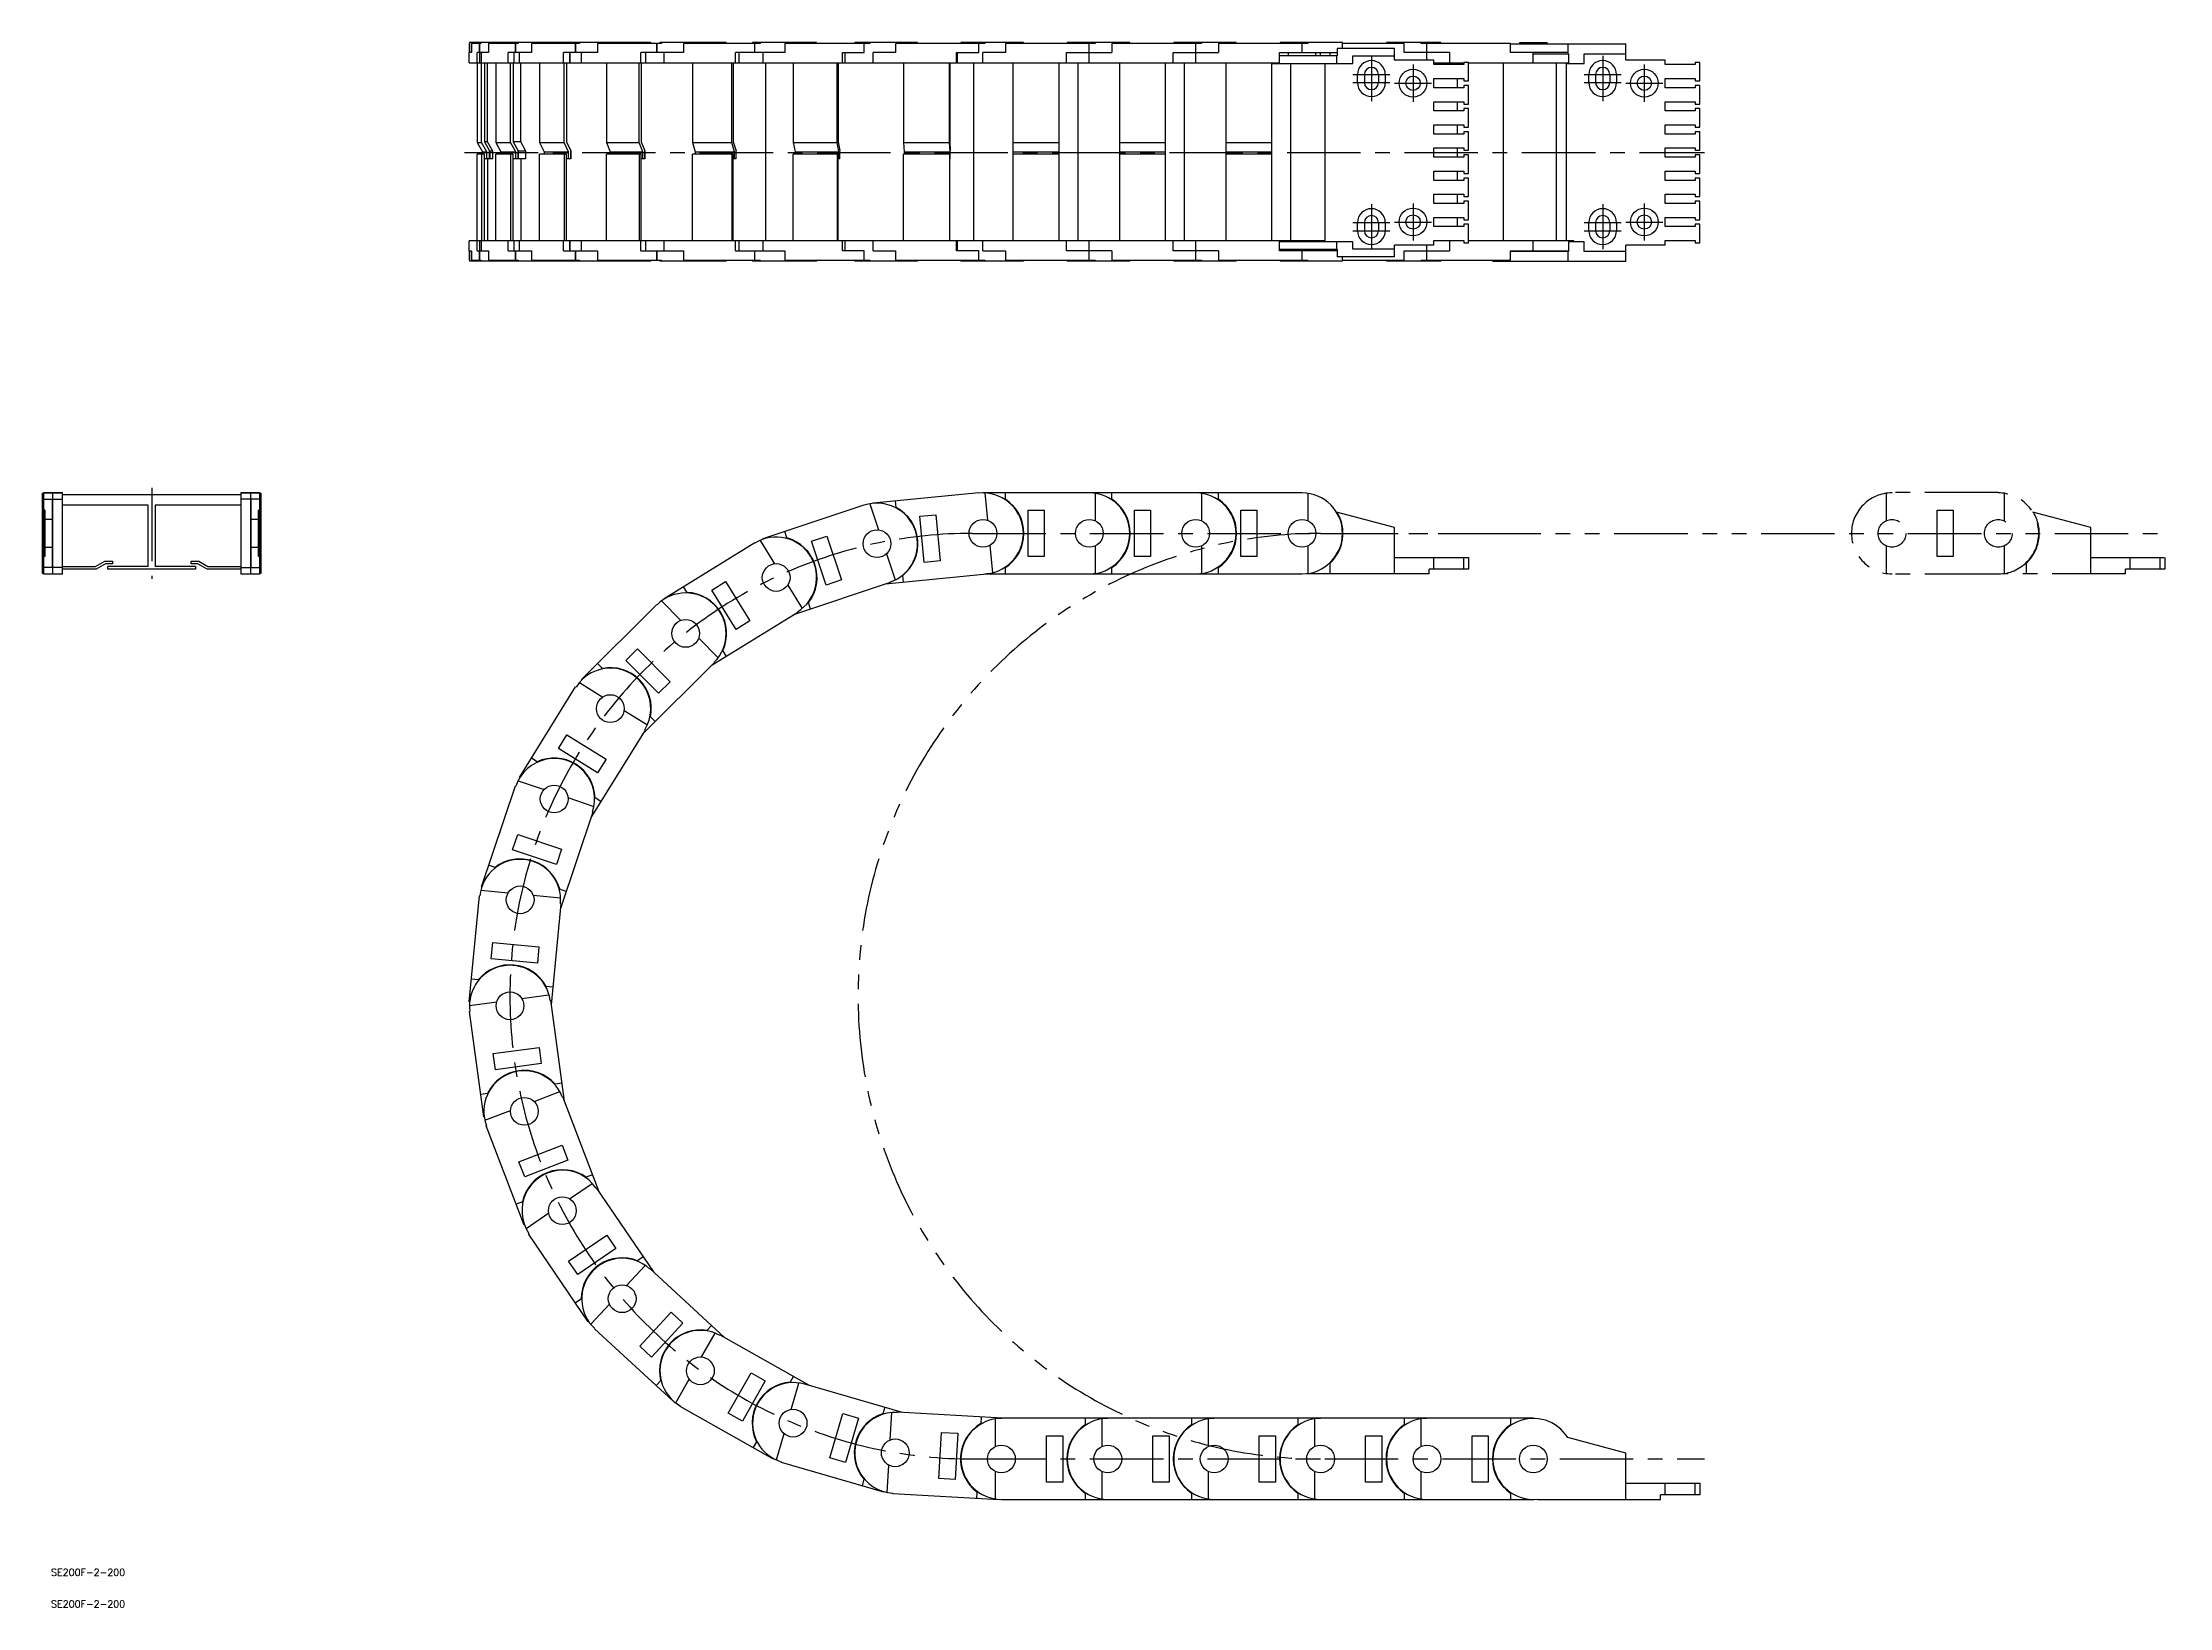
# Model space of a CAD drawing. Extents: x -185 to 735, y -582 to 94.
import ezdxf

# ---------------------------------------------------------------- set-up
doc = ezdxf.new("R2010")
doc.units = 0
doc.linetypes.add('CENTER', pattern=[50.8, 31.75, -6.35, 6.35, -6.35])
doc.linetypes.add('PHANTOM', pattern=[63.5, 31.75, -6.35, 6.35, -6.35, 6.35, -6.35])
doc.layers.get('0').update_dxf_attribs({"linetype": 'CONTINUOUS'})
doc.layers.add('CENTER', color=1, linetype='CONTINUOUS')
doc.styles.get("Standard").update_dxf_attribs({"font": 'txt.shx', "height": 3, "bigfont": 'bigfont.shx'})

# ---------------------------------------------------------------- blocks, each defined once
blk = doc.blocks.new('*U2')
at = {"color": 7, "linetype": 'CONTINUOUS'}
blk.add_text('SE200F-2-200', height=3, dxfattribs=at).set_placement((-180.83, -581.87))
blk = doc.blocks.new('*U3')
at = {"color": 7, "linetype": 'CONTINUOUS'}
blk.add_text('SE200F-2-200', height=3, dxfattribs=at).set_placement((-180.83, -568.2))

msp = doc.modelspace()

# ---------------------------------------------------------------- linework, layer by layer
at = {"color": 7, "linetype": 'CONTINUOUS'}
for p, q in [((0.08, 90.05), (0.08, 94)), ((0.12, 94), (0.08, 94)), ((0.12, 94.4), (0.12, 90.05)), ((78.51, 94.4), (0.12, 94.4)), ((0.93, 94), (0.93, 90.05)), ((4.99, 94), (0.93, 94)), ((4.38, 90.05), (4.38, 94)), ((4.57, 90.05), (4.57, 94)), ((4.99, 94.4), (4.99, 94)), ((21.11, 94), (8.36, 94)), ((8.36, 94), (8.36, 90.05)), ((19.95, 90.05), (19.95, 94)), ((20.14, 90.05), (20.14, 94)), ((21.11, 94.4), (21.11, 94)), ((26.86, 94), (26.86, 90.05)), ((47.62, 94), (26.86, 94)), ((45.97, 90.05), (45.97, 94)), ((46.14, 90.05), (46.14, 94)), ((47.62, 94.4), (47.62, 94)), ((55.45, 94), (55.45, 90.05)), ((83.12, 94), (55.45, 94)), ((78.51, 94), (78.51, 94.4)), ((81.08, 90.05), (81.08, 94)), ((81.22, 90.05), (81.22, 94)), ((111.08, 94.4), (82.45, 94.4)), ((82.45, 94.4), (82.45, 94)), ((83.12, 94.4), (83.12, 94)), ((125.73, 94), (92.61, 94)), ((92.61, 94), (92.61, 90.05)), ((111.08, 94), (111.08, 94.4)), ((150.21, 94.4), (122.52, 94.4)), ((122.52, 94.4), (122.52, 94)), ((123.41, 90.05), (123.41, 94)), ((123.51, 90.05), (123.51, 94)), ((125.73, 94.4), (125.73, 94)), ((136.39, 94), (136.39, 90.05)), ((173.2, 94), (136.39, 94)), ((150.21, 94), (150.21, 94.4)), ((193.83, 94.4), (166.69, 94.4)), ((166.69, 94.4), (166.69, 94)), ((170.33, 94.4), (170.33, 94)), ((170.71, 90.05), (170.71, 94)), ((170.78, 90.05), (170.78, 94)), ((173.2, 94.4), (173.2, 94)), ((184.36, 94), (184.36, 90.05)), ((222.92, 94), (184.36, 94)), ((193.83, 94), (193.83, 94.4)), ((239.61, 94.4), (212.61, 94.4)), ((212.61, 94.4), (212.61, 94)), ((216.11, 94.4), (216.11, 94)), ((220.39, 90.05), (220.39, 94)), ((220.41, 90.05), (220.41, 94)), ((222.92, 94.4), (222.92, 94)), ((270.61, 94), (231.91, 94)), ((231.91, 94), (231.91, 90.05)), ((239.61, 94), (239.61, 94.4)), ((258.61, 94.4), (258.61, 94)), ((285.61, 94.4), (258.61, 94.4)), ((262.11, 94.4), (262.11, 94)), ((268.11, 85.7), (268.11, 94)), ((270.61, 94.4), (270.61, 94)), ((277.91, 94), (277.91, 90.05)), ((316.61, 94), (277.91, 94)), ((285.61, 94), (285.61, 94.4)), ((304.61, 94.4), (304.61, 94)), ((331.61, 94.4), (304.61, 94.4)), ((308.11, 94.4), (308.11, 94)), ((314.11, 85.7), (314.11, 94)), ((316.61, 94.4), (316.61, 94)), ((362.61, 94), (323.91, 94)), ((323.91, 94), (323.91, 90.05)), ((331.61, 94), (331.61, 94.4)), ((377.61, 94.4), (350.61, 94.4)), ((350.61, 94.4), (350.61, 94)), ((360.11, 90.05), (360.11, 94)), ((362.61, 94.4), (362.61, 94)), ((377.61, 91.85), (377.61, 94.4)), ((404.31, 94), (377.61, 94)), ((420.11, 94.4), (396.61, 94.4)), ((396.61, 94.4), (396.61, 94)), ((404.31, 90.05), (404.31, 94)), ((411.61, 94), (411.61, 94.4)), ((450.31, 94), (411.61, 94)), ((414.11, 86.85), (414.11, 94)), ((420.11, 94), (420.11, 94.4)), ((450.31, 90.05), (450.31, 94)), ((450.31, 93.85), (500.11, 93.85)), ((454.11, 94.4), (466.11, 94.4)), ((454.11, 94.4), (454.11, 93.85)), ((466.11, 93.85), (466.11, 94.4)), ((474.98, 93.85), (474.98, 89.6)), ((500.11, 86.85), (500.11, 93.85)), ((0, 85.7), (0, 90.05)), ((0.93, 90.05), (0, 90.05)), ((0, 85.7), (350.31, 85.7)), ((3.43, 85.7), (3.43, 51.2)), ((3.44, 85.7), (3.44, 90.05)), ((8.36, 90.05), (3.44, 90.05)), ((4.49, 90.05), (4.49, 85.7)), ((5.23, 85.7), (5.23, 90.05)), ((5.33, 51.2), (5.33, 85.7)), ((6.52, 85.7), (6.52, 51.52)), ((7.9, 51.52), (7.9, 85.7)), ((11.47, 85.7), (11.47, 51.2)), ((16.81, 85.7), (16.81, 90.05)), ((26.86, 90.05), (16.81, 90.05)), ((17.87, 51.2), (17.87, 85.7)), ((19.01, 85.7), (19.01, 51.52)), ((19.22, 90.05), (19.22, 85.7)), ((21.69, 85.7), (21.69, 90.05)), ((22.27, 51.52), (22.27, 85.7)), ((30.42, 85.7), (30.42, 51.2)), ((40.8, 85.7), (40.8, 90.05)), ((55.45, 90.05), (40.8, 90.05)), ((40.98, 51.2), (40.98, 85.7)), ((42, 85.7), (42, 51.52)), ((43.31, 90.05), (43.31, 85.7)), ((43.51, 90.05), (43.51, 85.7)), ((48.51, 85.7), (48.51, 90.05)), ((59.27, 85.7), (59.27, 51.2)), ((73.43, 51.2), (73.43, 85.7)), ((74.14, 85.7), (74.14, 90.05)), ((92.61, 90.05), (74.14, 90.05)), ((74.28, 85.7), (74.28, 51.52)), ((76.23, 90.05), (76.23, 85.7)), ((84.27, 85.7), (84.27, 90.05)), ((96.49, 85.7), (96.49, 51.2)), ((113.5, 51.2), (113.5, 85.7)), ((114.13, 85.7), (114.13, 51.52)), ((115.07, 85.7), (115.07, 90.05)), ((136.39, 90.05), (115.07, 90.05)), ((116.63, 90.05), (116.63, 85.7)), ((127.09, 85.7), (127.09, 90.05)), ((128.06, 85.7), (128.06, 8.7)), ((140.12, 85.7), (140.12, 51.2)), ((159.08, 51.2), (159.08, 85.7)), ((159.46, 85.7), (159.46, 51.52)), ((161.42, 90.05), (170.78, 90.05)), ((161.42, 85.7), (161.42, 90.05)), ((162.36, 90.05), (162.36, 85.7)), ((184.36, 90.05), (174.61, 90.05)), ((174.61, 85.7), (174.61, 90.05)), ((187.76, 85.7), (187.76, 51.2)), ((207.67, 51.2), (207.67, 85.7)), ((207.79, 85.7), (207.79, 51.52)), ((210.64, 85.7), (210.64, 90.05)), ((210.64, 90.05), (220.41, 90.05)), ((210.93, 90.05), (210.93, 85.7)), ((218.09, 85.7), (218.09, 8.7)), ((231.91, 90.05), (222.11, 90.05)), ((222.11, 85.7), (222.11, 90.05)), ((235.11, 85.7), (235.11, 8.7)), ((255.11, 8.7), (255.11, 85.7)), ((258.31, 90.05), (277.91, 90.05)), ((258.31, 85.7), (258.31, 90.05)), ((263.11, 85.7), (263.11, 8.7)), ((281.11, 85.7), (281.11, 8.7)), ((301.11, 8.7), (301.11, 85.7)), ((304.31, 90.05), (323.91, 90.05)), ((304.31, 85.7), (304.31, 90.05)), ((309.11, 85.7), (309.11, 8.7)), ((327.11, 85.7), (327.11, 8.7)), ((347.11, 8.7), (347.11, 85.7)), ((347.11, 85.35), (382.11, 85.35)), ((350.31, 85.7), (350.31, 90.05)), ((350.31, 90.05), (375.26, 90.05)), ((375.26, 88.6), (350.31, 88.6)), ((354.11, 90.05), (354.11, 88.6)), ((355.11, 85.35), (355.11, 8.7)), ((366.11, 88.6), (366.11, 90.05)), ((368.11, 88.6), (368.11, 90.05)), ((370.11, 8.35), (370.11, 85.35)), ((372.11, 90.05), (372.11, 88.6)), ((374.98, 88.6), (374.98, 85.35)), ((375.26, 91.85), (375.26, 88.6)), ((400.11, 91.85), (375.26, 91.85)), ((382.11, 88.6), (400.11, 88.6)), ((382.11, 85.35), (382.11, 88.6)), ((400.11, 86.85), (400.11, 91.85)), ((417.11, 86.85), (400.11, 86.85)), ((423.91, 90.05), (404.31, 90.05)), ((417.11, 84.85), (417.11, 86.85)), ((430.11, 84.85), (417.11, 84.85)), ((417.12, 85.7), (430.11, 85.7)), ((423.91, 90.05), (423.91, 85.7)), ((427.11, 85.7), (427.11, 84.85)), ((430.11, 85.85), (430.11, 84.85)), ((432.11, 85.85), (430.11, 85.85)), ((432.11, 77.85), (432.11, 85.85)), ((432.11, 85.7), (475.26, 85.7)), ((447.11, 85.7), (447.11, 8.7)), ((475.26, 90.05), (450.31, 90.05)), ((460.11, 85.7), (460.11, 90.05)), ((460.11, 89.6), (475.26, 89.6)), ((470.11, 8.7), (470.11, 85.7)), ((474.36, 85.35), (474.36, 8.7)), ((474.36, 85.35), (482.11, 85.35)), ((475.26, 89.6), (475.26, 85.35)), ((482.11, 89.6), (500.11, 89.6)), ((482.11, 85.35), (482.11, 89.6)), ((517.11, 86.85), (500.11, 86.85)), ((517.11, 84.85), (517.11, 86.85)), ((530.11, 84.85), (517.11, 84.85)), ((532.11, 85.85), (530.11, 85.85)), ((530.11, 85.85), (530.11, 84.85)), ((532.11, 77.85), (532.11, 85.85)), ((384.11, 77.1), (384.11, 80.6)), ((387.06, 80.6), (387.06, 77.1)), ((393.16, 80.6), (393.16, 77.1)), ((396.11, 80.6), (396.11, 77.1)), ((417.11, 74.85), (417.11, 78.85)), ((417.11, 78.85), (430.11, 78.85)), ((430.11, 74.85), (417.11, 74.85)), ((427.11, 78.85), (427.11, 74.85)), ((430.11, 78.85), (430.11, 77.85)), ((430.11, 77.85), (432.11, 77.85)), ((430.11, 75.85), (430.11, 74.85)), ((432.11, 75.85), (430.11, 75.85)), ((432.11, 67.85), (432.11, 75.85)), ((484.11, 77.1), (484.11, 80.6)), ((487.06, 80.6), (487.06, 77.1)), ((493.16, 80.6), (493.16, 77.1)), ((496.11, 80.6), (496.11, 77.1)), ((517.11, 74.85), (517.11, 78.85)), ((517.11, 78.85), (530.11, 78.85)), ((530.11, 74.85), (517.11, 74.85)), ((530.11, 78.85), (530.11, 77.85)), ((530.11, 77.85), (532.11, 77.85)), ((532.11, 75.85), (530.11, 75.85)), ((530.11, 75.85), (530.11, 74.85)), ((532.11, 67.85), (532.11, 75.85)), ((417.11, 64.85), (417.11, 68.85)), ((417.11, 68.85), (430.11, 68.85)), ((430.11, 64.85), (417.11, 64.85)), ((427.11, 68.85), (427.11, 64.85)), ((430.11, 68.85), (430.11, 67.85)), ((430.11, 67.85), (432.11, 67.85)), ((430.11, 65.85), (430.11, 64.85)), ((432.11, 65.85), (430.11, 65.85)), ((432.11, 57.85), (432.11, 65.85)), ((517.11, 64.85), (517.11, 68.85)), ((517.11, 68.85), (530.11, 68.85)), ((530.11, 64.85), (517.11, 64.85)), ((530.11, 68.85), (530.11, 67.85)), ((530.11, 67.85), (532.11, 67.85)), ((530.11, 65.85), (530.11, 64.85)), ((532.11, 65.85), (530.11, 65.85)), ((532.11, 57.85), (532.11, 65.85)), ((417.11, 54.85), (417.11, 58.85)), ((417.11, 58.85), (430.11, 58.85)), ((427.11, 58.85), (427.11, 54.85)), ((430.11, 58.85), (430.11, 57.85)), ((430.11, 57.85), (432.11, 57.85)), ((430.11, 55.85), (430.11, 54.85)), ((432.11, 55.85), (430.11, 55.85)), ((432.11, 47.85), (432.11, 55.85)), ((517.11, 54.85), (517.11, 58.85)), ((517.11, 58.85), (530.11, 58.85)), ((530.11, 58.85), (530.11, 57.85)), ((530.11, 57.85), (532.11, 57.85)), ((532.11, 55.85), (530.11, 55.85)), ((530.11, 55.85), (530.11, 54.85)), ((532.11, 47.85), (532.11, 55.85)), ((3.43, 51.2), (5.73, 47.2)), ((3.43, 51.2), (5.33, 51.2)), ((3.43, 8.7), (3.43, 46.2)), ((6.52, 46.2), (3.43, 46.2)), ((7.63, 47.2), (5.33, 51.2)), ((5.33, 46.2), (5.33, 8.7)), ((5.73, 47.2), (5.73, 46.2)), ((5.73, 47.2), (7.63, 47.2)), ((6.52, 51.52), (8.8, 47.56)), ((7.9, 51.52), (6.52, 51.52)), ((6.52, 8.7), (6.52, 46.2)), ((7.63, 44.2), (7.63, 47.2)), ((10.19, 47.52), (7.9, 51.52)), ((8.8, 44.2), (8.8, 47.56)), ((8.82, 47.52), (8.82, 44.2)), ((10.19, 47.52), (8.82, 47.52)), ((10.19, 44.2), (10.19, 47.52)), ((11.47, 51.2), (17.87, 51.2)), ((11.47, 51.2), (13.66, 47.2)), ((11.47, 8.7), (11.47, 46.2)), ((19.01, 46.2), (11.47, 46.2)), ((13.66, 47.2), (13.66, 46.2)), ((13.66, 47.2), (20.06, 47.2)), ((20.06, 47.2), (17.87, 51.2)), ((17.87, 46.2), (17.87, 8.7)), ((19.01, 51.52), (21.18, 47.56)), ((22.27, 51.52), (19.01, 51.52)), ((19.01, 8.7), (19.01, 46.2)), ((20.06, 44.2), (20.06, 47.2)), ((21.18, 44.2), (21.18, 47.56)), ((21.19, 47.52), (21.19, 44.2)), ((24.43, 47.52), (21.19, 47.52)), ((24.43, 47.52), (22.27, 51.52)), ((24.43, 44.2), (24.43, 47.52)), ((30.42, 51.2), (40.98, 51.2)), ((30.42, 51.2), (32.38, 47.2)), ((30.42, 8.7), (30.42, 46.2)), ((42, 46.2), (30.42, 46.2)), ((32.38, 47.2), (32.38, 46.2)), ((32.38, 47.2), (42.94, 47.2)), ((42.94, 47.2), (40.98, 51.2)), ((40.98, 46.2), (40.98, 8.7)), ((42, 51.52), (43.94, 47.56)), ((42, 8.7), (42, 46.2)), ((42.94, 44.2), (42.94, 47.2)), ((43.94, 44.2), (43.94, 47.56)), ((43.95, 47.52), (43.95, 44.2)), ((59.27, 51.2), (60.9, 47.2)), ((59.27, 51.2), (73.43, 51.2)), ((59.27, 8.7), (59.27, 46.2)), ((74.28, 46.2), (59.27, 46.2)), ((60.9, 47.2), (60.9, 46.2)), ((60.9, 47.2), (75.06, 47.2)), ((75.06, 47.2), (73.43, 51.2)), ((73.43, 46.2), (73.43, 8.7)), ((74.28, 51.52), (75.89, 47.56)), ((74.28, 8.7), (74.28, 46.2)), ((75.06, 44.2), (75.06, 47.2)), ((75.89, 44.2), (75.89, 47.56)), ((75.89, 47.52), (75.89, 44.2)), ((96.49, 51.2), (113.5, 51.2)), ((96.49, 51.2), (97.7, 47.2)), ((114.13, 46.2), (96.49, 46.2)), ((96.49, 8.7), (96.49, 46.2)), ((97.7, 47.2), (97.7, 46.2)), ((97.7, 47.2), (114.72, 47.2)), ((114.72, 47.2), (113.5, 51.2)), ((113.5, 46.2), (113.5, 8.7)), ((114.13, 51.52), (115.34, 47.56)), ((114.13, 8.7), (114.13, 46.2)), ((114.72, 44.2), (114.72, 47.2)), ((115.34, 44.2), (115.34, 47.56)), ((140.12, 51.2), (159.08, 51.2)), ((140.12, 51.2), (140.85, 47.2)), ((140.12, 8.7), (140.12, 46.2)), ((159.46, 46.2), (140.12, 46.2)), ((140.85, 47.2), (140.85, 46.2)), ((140.85, 47.2), (159.82, 47.2)), ((159.82, 47.2), (159.08, 51.2)), ((159.08, 46.2), (159.08, 8.7)), ((159.46, 51.52), (160.19, 47.56)), ((159.46, 8.7), (159.46, 46.2)), ((159.82, 44.2), (159.82, 47.2)), ((160.19, 44.2), (160.19, 47.56)), ((187.76, 51.2), (207.67, 51.2)), ((187.76, 51.2), (187.99, 47.2)), ((187.76, 8.7), (187.76, 46.2)), ((207.79, 46.2), (187.76, 46.2)), ((187.99, 47.2), (187.99, 46.2)), ((187.99, 47.2), (207.89, 47.2)), ((207.89, 47.2), (207.67, 51.2)), ((207.67, 46.2), (207.67, 8.7)), ((207.79, 51.52), (208.01, 47.56)), ((207.79, 8.7), (207.79, 46.2)), ((207.89, 44.2), (207.89, 47.2)), ((208.01, 44.2), (208.01, 47.56)), ((235.11, 51.2), (255.11, 51.2)), ((235.11, 47.2), (255.11, 47.2)), ((255.11, 46.2), (235.11, 46.2)), ((281.11, 51.2), (301.11, 51.2)), ((281.11, 47.2), (301.11, 47.2)), ((301.11, 46.2), (281.11, 46.2)), ((327.11, 51.2), (347.11, 51.2)), ((327.11, 47.2), (347.11, 47.2)), ((347.11, 46.2), (327.11, 46.2)), ((430.11, 54.85), (417.11, 54.85)), ((417.11, 44.85), (417.11, 48.85)), ((417.11, 48.85), (430.11, 48.85)), ((427.11, 48.85), (427.11, 44.85)), ((430.11, 48.85), (430.11, 47.85)), ((430.11, 47.85), (432.11, 47.85)), ((530.11, 54.85), (517.11, 54.85)), ((517.11, 44.85), (517.11, 48.85)), ((517.11, 48.85), (530.11, 48.85)), ((530.11, 48.85), (530.11, 47.85)), ((530.11, 47.85), (532.11, 47.85)), ((10.19, 44.2), (6.52, 44.2)), ((7.9, 44.2), (7.9, 8.7)), ((24.43, 44.2), (19.01, 44.2)), ((22.27, 44.2), (22.27, 8.7)), ((43.95, 44.2), (42, 44.2)), ((75.89, 44.2), (74.28, 44.2)), ((115.34, 44.2), (114.13, 44.2)), ((160.19, 44.2), (159.46, 44.2)), ((208.01, 44.2), (207.79, 44.2)), ((430.11, 44.85), (417.11, 44.85)), ((417.11, 34.85), (417.11, 38.85)), ((417.11, 38.85), (430.11, 38.85)), ((427.11, 38.85), (427.11, 34.85)), ((430.11, 45.85), (430.11, 44.85)), ((432.11, 45.85), (430.11, 45.85)), ((430.11, 38.85), (430.11, 37.85)), ((430.11, 37.85), (432.11, 37.85)), ((432.11, 37.85), (432.11, 45.85)), ((530.11, 44.85), (517.11, 44.85)), ((517.11, 34.85), (517.11, 38.85)), ((517.11, 38.85), (530.11, 38.85)), ((530.11, 45.85), (530.11, 44.85)), ((532.11, 45.85), (530.11, 45.85)), ((530.11, 38.85), (530.11, 37.85)), ((530.11, 37.85), (532.11, 37.85)), ((532.11, 37.85), (532.11, 45.85)), ((430.11, 34.85), (417.11, 34.85)), ((417.11, 24.85), (417.11, 28.85)), ((417.11, 28.85), (430.11, 28.85)), ((427.11, 28.85), (427.11, 24.85)), ((430.11, 35.85), (430.11, 34.85)), ((432.11, 35.85), (430.11, 35.85)), ((430.11, 28.85), (430.11, 27.85)), ((430.11, 27.85), (432.11, 27.85)), ((432.11, 27.85), (432.11, 35.85)), ((530.11, 34.85), (517.11, 34.85)), ((517.11, 24.85), (517.11, 28.85)), ((517.11, 28.85), (530.11, 28.85)), ((532.11, 35.85), (530.11, 35.85)), ((530.11, 35.85), (530.11, 34.85)), ((530.11, 28.85), (530.11, 27.85)), ((530.11, 27.85), (532.11, 27.85)), ((532.11, 27.85), (532.11, 35.85)), ((430.11, 24.85), (417.11, 24.85)), ((417.11, 14.85), (417.11, 18.85)), ((417.11, 18.85), (430.11, 18.85)), ((427.11, 18.85), (427.11, 14.85)), ((430.11, 25.85), (430.11, 24.85)), ((432.11, 25.85), (430.11, 25.85)), ((430.11, 18.85), (430.11, 17.85)), ((432.11, 17.85), (432.11, 25.85)), ((530.11, 24.85), (517.11, 24.85)), ((517.11, 14.85), (517.11, 18.85)), ((517.11, 18.85), (530.11, 18.85)), ((530.11, 25.85), (530.11, 24.85)), ((532.11, 25.85), (530.11, 25.85)), ((530.11, 18.85), (530.11, 17.85)), ((532.11, 17.85), (532.11, 25.85)), ((384.11, 13.1), (384.11, 16.6)), ((387.06, 16.6), (387.06, 13.1)), ((393.16, 16.6), (393.16, 13.1)), ((396.11, 16.6), (396.11, 13.1)), ((430.11, 14.85), (417.11, 14.85)), ((430.11, 17.85), (432.11, 17.85)), ((430.11, 15.85), (430.11, 14.85)), ((432.11, 15.85), (430.11, 15.85)), ((432.11, 7.85), (432.11, 15.85)), ((484.11, 13.1), (484.11, 16.6)), ((487.06, 16.6), (487.06, 13.1)), ((493.16, 16.6), (493.16, 13.1)), ((496.11, 16.6), (496.11, 13.1)), ((530.11, 14.85), (517.11, 14.85)), ((530.11, 17.85), (532.11, 17.85)), ((530.11, 15.85), (530.11, 14.85)), ((532.11, 15.85), (530.11, 15.85)), ((532.11, 7.85), (532.11, 15.85)), ((0, 4.35), (0, 8.7)), ((370.11, 8.7), (0, 8.7)), ((0, 4.35), (0.93, 4.35)), ((0.08, 0.4), (0.08, 4.35)), ((0.08, 0.4), (0.12, 0.4)), ((0.12, 4.35), (0.12, 0)), ((78.51, 0), (0.12, 0)), ((0.93, 4.35), (0.93, 0.4)), ((0.93, 0.4), (4.99, 0.4)), ((3.44, 4.35), (3.44, 8.7)), ((3.44, 4.35), (8.36, 4.35)), ((4.38, 0.4), (4.38, 4.35)), ((4.49, 8.7), (4.49, 4.35)), ((4.57, 0.4), (4.57, 4.35)), ((4.99, 0.4), (4.99, 0)), ((5.23, 4.35), (5.23, 8.7)), ((8.36, 4.35), (8.36, 0.4)), ((8.36, 0.4), (21.11, 0.4)), ((16.81, 4.35), (16.81, 8.7)), ((16.81, 4.35), (26.86, 4.35)), ((19.22, 8.7), (19.22, 4.35)), ((19.95, 0.4), (19.95, 4.35)), ((20.14, 0.4), (20.14, 4.35)), ((21.11, 0.4), (21.11, 0)), ((21.69, 4.35), (21.69, 8.7)), ((26.86, 4.35), (26.86, 0.4)), ((26.86, 0.4), (47.62, 0.4)), ((40.8, 4.35), (40.8, 8.7)), ((40.8, 4.35), (55.45, 4.35)), ((43.31, 8.7), (43.31, 4.36)), ((43.51, 8.7), (43.51, 4.35)), ((45.97, 0.4), (45.97, 4.35)), ((46.14, 0.4), (46.14, 4.35)), ((47.62, 0.4), (47.62, 0)), ((48.51, 4.35), (48.51, 8.7)), ((55.45, 4.35), (55.45, 0.4)), ((55.45, 0.4), (83.12, 0.4)), ((74.14, 4.35), (74.14, 8.7)), ((74.14, 4.35), (92.61, 4.35)), ((76.23, 8.7), (76.23, 4.36)), ((78.51, 0), (78.51, 0.4)), ((81.08, 0.4), (81.08, 4.35)), ((81.22, 0.4), (81.22, 4.35)), ((82.45, 0.4), (82.45, 0)), ((111.08, 0), (82.45, 0)), ((83.12, 0.4), (83.12, 0)), ((84.27, 4.35), (84.27, 8.7)), ((92.61, 4.35), (92.61, 0.4)), ((92.61, 0.4), (125.73, 0.4)), ((111.08, 0.4), (111.08, 0)), ((115.07, 4.35), (115.07, 8.7)), ((115.07, 4.35), (136.39, 4.35)), ((116.63, 8.7), (116.63, 4.36)), ((122.52, 0.4), (122.52, 0)), ((150.21, 0), (122.52, 0)), ((123.41, 0.4), (123.41, 4.35)), ((123.51, 0.4), (123.51, 4.35)), ((125.73, 0.4), (125.73, 0)), ((127.09, 4.35), (127.09, 8.7)), ((136.39, 4.35), (136.39, 0.4)), ((136.39, 0.4), (173.2, 0.4)), ((150.21, 0.4), (150.21, 0)), ((161.42, 4.35), (161.42, 8.7)), ((170.78, 4.35), (161.42, 4.35)), ((162.36, 8.7), (162.36, 4.36)), ((166.69, 0.4), (166.69, 0)), ((193.83, 0), (166.69, 0)), ((170.33, 0.4), (170.33, 0)), ((170.71, 0.4), (170.71, 4.35)), ((170.78, 0.4), (170.78, 4.35)), ((173.2, 0.4), (173.2, 0)), ((174.61, 4.35), (174.61, 8.7)), ((174.61, 4.35), (184.36, 4.35)), ((184.36, 4.35), (184.36, 0.4)), ((184.36, 0.4), (222.92, 0.4)), ((193.83, 0.4), (193.83, 0)), ((210.64, 4.35), (210.64, 8.7)), ((220.41, 4.35), (210.64, 4.35)), ((210.93, 8.7), (210.93, 4.36)), ((212.61, 0.4), (212.61, 0)), ((239.61, 0), (212.61, 0)), ((216.11, 0.4), (216.11, 0)), ((220.39, 0.4), (220.39, 4.35)), ((220.41, 0.4), (220.41, 4.35)), ((222.11, 4.35), (222.11, 8.7)), ((222.11, 4.35), (231.91, 4.35)), ((222.92, 0.4), (222.92, 0)), ((231.91, 4.35), (231.91, 0.4)), ((231.91, 0.4), (270.61, 0.4)), ((239.61, 0.4), (239.61, 0)), ((258.31, 4.35), (258.31, 8.7)), ((277.91, 4.35), (258.31, 4.35)), ((258.61, 0.4), (258.61, 0)), ((285.61, 0), (258.61, 0)), ((262.11, 0.4), (262.11, 0)), ((268.11, 0.4), (268.11, 8.7)), ((270.61, 0.4), (270.61, 0)), ((277.91, 4.35), (277.91, 0.4)), ((277.91, 0.4), (316.61, 0.4)), ((285.61, 0), (285.61, 0.4)), ((304.31, 4.35), (304.31, 8.7)), ((323.91, 4.35), (304.31, 4.35)), ((304.61, 0.4), (304.61, 0)), ((331.61, 0), (304.61, 0)), ((308.11, 0.4), (308.11, 0)), ((314.11, 0.4), (314.11, 8.7)), ((316.61, 0.4), (316.61, 0)), ((323.91, 4.35), (323.91, 0.4)), ((323.91, 0.4), (362.61, 0.4)), ((331.61, 0), (331.61, 0.4)), ((350.31, 4.35), (350.31, 8.7)), ((382.11, 8.35), (350.31, 8.35)), ((350.31, 5.1), (375.26, 5.1)), ((375.26, 4.35), (350.31, 4.35)), ((350.61, 0.4), (350.61, 0)), ((377.61, 0), (350.61, 0)), ((354.11, 5.1), (354.11, 4.35)), ((360.11, 0.4), (360.11, 4.35)), ((362.61, 0.4), (362.61, 0)), ((366.11, 4.35), (366.11, 5.1)), ((368.11, 8.35), (368.11, 8.7)), ((368.11, 4.35), (368.11, 5.1)), ((372.11, 5.1), (372.11, 4.36)), ((374.98, 8.35), (374.98, 5.1)), ((375.26, 5.1), (375.26, 1.85)), ((400.11, 1.85), (375.26, 1.85)), ((377.61, 0), (377.61, 1.85)), ((377.61, 0.4), (404.31, 0.4)), ((382.11, 5.1), (382.11, 8.35)), ((400.11, 5.1), (382.11, 5.1)), ((396.61, 0.4), (396.61, 0)), ((420.11, 0), (396.61, 0)), ((417.11, 6.85), (400.11, 6.85)), ((400.11, 1.85), (400.11, 6.85)), ((404.31, 0.4), (404.31, 4.35)), ((404.31, 4.35), (423.91, 4.35)), ((411.61, 0.4), (450.31, 0.4)), ((411.61, 0), (411.61, 0.4)), ((414.11, 0.4), (414.11, 6.85)), ((417.11, 8.85), (430.11, 8.85)), ((417.11, 6.85), (417.11, 8.85)), ((430.11, 8.7), (417.11, 8.7)), ((420.11, 0), (420.11, 0.4)), ((423.91, 8.7), (423.91, 4.35)), ((427.11, 8.85), (427.11, 8.7)), ((430.11, 8.85), (430.11, 7.85)), ((430.11, 7.85), (432.11, 7.85)), ((477.61, 8.7), (432.11, 8.7)), ((442.61, 0.4), (442.61, -0.15)), ((450.31, 0.4), (450.31, 4.35)), ((450.31, 4.35), (475.26, 4.35)), ((475.26, 4.1), (450.31, 4.1)), ((454.11, 4.35), (454.11, 4.1)), ((460.11, 4.35), (460.11, 8.7)), ((466.11, 4.1), (466.11, 4.35)), ((470.11, 4.1), (470.11, 4.35)), ((474.98, 4.1), (474.98, -0.15)), ((475.26, 8.35), (475.26, 4.1)), ((482.11, 8.35), (475.26, 8.35)), ((477.61, 8.35), (477.61, 8.7)), ((482.11, 4.1), (482.11, 8.35)), ((500.11, 4.1), (482.11, 4.1)), ((517.11, 6.85), (500.11, 6.85)), ((500.11, -0.15), (500.11, 6.85)), ((517.11, 8.85), (530.11, 8.85)), ((517.11, 6.85), (517.11, 8.85)), ((530.11, 8.85), (530.11, 7.85)), ((530.11, 7.85), (532.11, 7.85)), ((500.11, -0.15), (442.61, -0.15)), ((-184.53, -135.02), (-184.53, -100.38)), ((-184.53, -100.38), (-184.13, -100.38)), ((-184.13, -100), (-184.13, -135.4)), ((-184.13, -100), (-175.83, -100)), ((-184.13, -100.2), (-175.83, -100.2)), ((-180.18, -100), (-180.18, -135.4)), ((-175.83, -135.4), (-175.83, -100)), ((-98.83, -101), (-175.83, -101)), ((-98.83, -100), (-98.83, -135.4)), ((-98.83, -100), (-90.53, -100)), ((-98.83, -100.2), (-90.53, -100.2)), ((-94.48, -135.4), (-94.48, -100)), ((-90.53, -135.4), (-90.53, -100)), ((-90.53, -100.38), (-90.13, -100.38)), ((-90.13, -100.38), (-90.13, -135.02)), ((174.61, -104.55), (220.39, -100.08)), ((220.39, -100.08), (220.41, -100.28)), ((222.11, -100), (360.11, -100)), ((222.11, -100.2), (222.11, -100)), ((222.92, -100.22), (224.07, -112.03)), ((231.91, -102.96), (231.91, -100)), ((268.11, -100), (268.11, -100.2)), ((270.61, -100.38), (270.61, -112.25)), ((277.91, -102.96), (277.91, -100)), ((314.11, -100), (314.11, -100.2)), ((316.61, -100.38), (316.61, -112.25)), ((323.91, -102.96), (323.91, -100)), ((360.11, -100), (360.11, -100.2)), ((362.61, -100.38), (362.61, -112.25)), ((-184.13, -102.96), (-175.83, -102.96)), ((-183.53, -107.7), (-184.13, -107.7)), ((-183.53, -107.7), (-183.53, -127.7)), ((-180.18, -132.44), (-180.18, -102.96)), ((-180.18, -107.76), (-180.18, -107.76)), ((-138.83, -105.5), (-175.83, -105.5)), ((-138.83, -132), (-138.83, -105.5)), ((-135.83, -105.5), (-135.83, -132)), ((-98.83, -105.5), (-135.83, -105.5)), ((-90.53, -102.96), (-98.83, -102.96)), ((-94.49, -102.96), (-94.49, -132.44)), ((-94.49, -107.76), (-94.48, -107.76)), ((-91.13, -127.7), (-91.13, -107.7)), ((-90.53, -107.7), (-91.13, -107.7)), ((127.09, -119.99), (170.71, -105.39)), ((170.71, -105.39), (170.78, -105.58)), ((173.2, -104.95), (176.97, -116.2)), ((174.63, -104.75), (174.61, -104.55)), ((184.65, -106.55), (184.36, -103.6)), ((194.77, -110.32), (201.73, -109.64)), ((196.71, -130.23), (194.77, -110.32)), ((201.73, -109.64), (203.68, -129.55)), ((241.61, -127.7), (241.61, -107.7)), ((241.61, -107.7), (248.61, -107.7)), ((248.61, -107.7), (248.61, -127.7)), ((287.61, -127.7), (287.61, -107.7)), ((287.61, -107.7), (294.61, -107.7)), ((294.61, -107.7), (294.61, -127.7)), ((333.61, -127.7), (333.61, -107.7)), ((333.61, -107.7), (340.61, -107.7)), ((340.61, -107.7), (340.61, -127.7)), ((400.11, -115.2), (374.98, -108.47)), ((-180.18, -111.7), (-184.53, -111.7)), ((-184.53, -112.25), (-184.13, -112.25)), ((-90.13, -111.7), (-94.48, -111.7)), ((-90.53, -112.25), (-90.13, -112.25)), ((137.32, -119.68), (136.39, -116.88)), ((148.03, -121.1), (154.67, -118.88)), ((154.67, -118.88), (161.01, -137.84)), ((400.11, -135.2), (400.11, -115.2)), ((-184.13, -123.15), (-184.53, -123.15)), ((-184.53, -123.7), (-180.18, -123.7)), ((-183.53, -127.7), (-184.13, -127.7)), ((-180.18, -127.64), (-180.18, -127.64)), ((-94.48, -127.64), (-94.49, -127.64)), ((-94.48, -123.7), (-90.13, -123.7)), ((-90.53, -127.7), (-91.13, -127.7)), ((-90.13, -123.15), (-90.53, -123.15)), ((84.27, -145.89), (123.41, -121.71)), ((123.41, -121.71), (123.51, -121.88)), ((125.73, -120.72), (131.97, -130.82)), ((127.16, -120.18), (127.09, -119.99)), ((154.38, -140.06), (148.03, -121.1)), ((180.43, -126.55), (184.2, -137.8)), ((225.13, -122.89), (226.28, -134.7)), ((248.61, -127.7), (241.61, -127.7)), ((270.61, -123.15), (270.61, -135.02)), ((294.61, -127.7), (287.61, -127.7)), ((316.61, -123.15), (316.61, -135.02)), ((340.61, -127.7), (333.61, -127.7)), ((362.61, -123.15), (362.61, -135.02)), ((400.11, -128.2), (432.11, -128.2)), ((417.11, -133.2), (417.11, -128.2)), ((430.11, -133.2), (430.11, -128.2)), ((432.11, -128.2), (432.11, -133.2)), ((-184.13, -135.02), (-184.53, -135.02)), ((-175.83, -132.44), (-184.13, -132.44)), ((-184.13, -135.2), (-175.83, -135.2)), ((-175.83, -135.4), (-184.13, -135.4)), ((-175.83, -132), (-161.65, -132)), ((-161.33, -133.2), (-175.83, -133.2)), ((-161.65, -132), (-157.65, -129.69)), ((-157.33, -130.89), (-161.33, -133.2)), ((-157.65, -129.69), (-154.33, -129.69)), ((-154.33, -130.89), (-157.33, -130.89)), ((-138.83, -132), (-156.33, -132)), ((-156.33, -133.2), (-156.33, -132)), ((-118.33, -133.2), (-156.33, -133.2)), ((-154.33, -129.69), (-154.33, -130.89)), ((-118.33, -132), (-135.83, -132)), ((-120.33, -129.69), (-117.01, -129.69)), ((-120.33, -130.89), (-120.33, -129.69)), ((-117.33, -130.89), (-120.33, -130.89)), ((-118.33, -132), (-118.33, -133.2)), ((-113.33, -133.2), (-117.33, -130.89)), ((-117.01, -129.69), (-113.01, -132)), ((-98.83, -133.2), (-113.33, -133.2)), ((-113.01, -132), (-98.83, -132)), ((-98.83, -132.44), (-90.53, -132.44)), ((-98.83, -135.2), (-90.53, -135.2)), ((-90.53, -135.4), (-98.83, -135.4)), ((-90.13, -135.02), (-90.53, -135.02)), ((161.01, -137.84), (154.38, -140.06)), ((223.83, -135.32), (180.05, -139.59)), ((187.8, -138.83), (187.52, -135.89)), ((203.68, -129.55), (196.71, -130.23)), ((360.11, -135.4), (222.98, -135.4)), ((223.81, -135.12), (223.83, -135.32)), ((231.91, -135.4), (231.91, -132.44)), ((268.11, -135.2), (268.11, -135.4)), ((277.91, -135.4), (277.91, -132.44)), ((314.11, -135.2), (314.11, -135.4)), ((323.91, -135.4), (323.91, -132.44)), ((360.11, -135.2), (360.11, -135.4)), ((362.11, -135.2), (362.11, -135.09)), ((415.11, -135.2), (362.11, -135.2)), ((372.11, -130.71), (372.11, -135.2)), ((415.11, -135.2), (415.11, -133.2)), ((432.11, -133.2), (415.11, -133.2)), ((83.12, -146.92), (91.5, -155.32)), ((84.38, -146.06), (84.27, -145.89)), ((94.17, -143.26), (92.61, -140.74)), ((104.91, -142.19), (110.86, -138.51)), ((115.42, -159.21), (104.91, -142.19)), ((110.86, -138.51), (121.38, -155.53)), ((137.7, -140.1), (143.94, -150.19)), ((181.95, -138.96), (140.27, -152.91)), ((181.89, -138.77), (181.95, -138.96)), ((48.51, -180.9), (81.08, -148.42)), ((81.08, -148.42), (81.22, -148.56)), ((142.01, -151.83), (104.63, -174.93)), ((121.38, -155.53), (115.42, -159.21)), ((141.91, -151.66), (142.01, -151.83)), ((147.62, -150.45), (146.68, -147.64)), ((99.2, -163.05), (107.58, -171.45)), ((57.54, -176.08), (55.45, -173.98)), ((67.75, -172.58), (72.71, -167.64)), ((81.87, -186.74), (67.75, -172.58)), ((72.71, -167.64), (86.83, -181.8)), ((106.08, -173.48), (74.96, -204.52)), ((105.94, -173.34), (106.08, -173.48)), ((111.22, -170.86), (109.66, -168.34)), ((47.62, -182.16), (57.69, -188.43)), ((48.65, -181.04), (48.51, -180.9)), ((86.83, -181.8), (81.87, -186.74)), ((21.69, -223.15), (45.97, -184.09)), ((45.97, -184.09), (46.14, -184.19)), ((66.96, -194.19), (77.04, -200.46)), ((80.44, -199.05), (78.35, -196.95)), ((38.52, -210.66), (42.22, -204.71)), ((55.51, -221.22), (38.52, -210.66)), ((42.22, -204.71), (59.2, -215.27)), ((76.04, -202.78), (52.83, -240.1)), ((75.87, -202.67), (76.04, -202.78)), ((29.37, -216.39), (26.86, -214.83)), ((59.2, -215.27), (55.51, -221.22)), ((5.23, -270.41), (19.95, -226.83)), ((19.95, -226.83), (20.14, -226.9)), ((21.11, -224.59), (32.35, -228.38)), ((21.86, -223.26), (21.69, -223.15)), ((53.49, -238.16), (39.42, -279.8)), ((42.68, -231.87), (53.93, -235.67)), ((53.3, -238.1), (53.49, -238.16)), ((56.92, -233.52), (54.41, -231.96)), ((18.76, -254.4), (21, -247.77)), ((21, -247.77), (39.95, -254.17)), ((37.71, -260.8), (18.76, -254.4)), ((39.95, -254.17), (37.71, -260.8)), ((11.17, -262.08), (8.36, -261.13)), ((0, -320.19), (4.38, -274.39)), ((4.38, -274.39), (4.57, -274.41)), ((4.99, -271.94), (16.8, -273.07)), ((5.42, -270.48), (5.23, -270.41)), ((27.66, -274.11), (39.47, -275.24)), ((41.9, -272.46), (39.1, -271.51)), ((39.61, -277.76), (35.43, -321.51)), ((39.42, -277.74), (39.61, -277.76)), ((9.52, -301.51), (10.19, -294.54)), ((29.43, -303.41), (9.52, -301.51)), ((10.19, -294.54), (30.09, -296.44)), ((30.09, -296.44), (29.43, -303.41)), ((3.88, -310.71), (0.93, -310.43)), ((0.2, -320.21), (0, -320.19)), ((0.12, -321.73), (11.88, -320.13)), ((22.69, -318.66), (34.44, -317.06)), ((36.17, -313.8), (33.22, -313.52)), ((34.96, -319.51), (35.16, -319.48)), ((35.16, -319.48), (41.08, -363.03)), ((0.08, -324.26), (0.28, -324.23)), ((6.28, -369.84), (0.08, -324.26)), ((10.34, -342.54), (30.16, -339.84)), ((30.16, -339.84), (31.1, -346.78)), ((11.28, -349.48), (10.34, -342.54)), ((31.1, -346.78), (11.28, -349.48)), ((40.04, -355.35), (37.11, -355.75)), ((7.9, -359.73), (4.96, -360.13)), ((6.75, -371.31), (17.83, -367.07)), ((28.02, -363.16), (39.1, -358.92)), ((40.16, -361.19), (40.35, -361.12)), ((40.35, -361.12), (56.07, -402.16)), ((6.48, -369.81), (6.28, -369.84)), ((7.29, -373.78), (7.48, -373.71)), ((23.75, -416.74), (7.29, -373.78)), ((21.46, -389.24), (40.14, -382.08)), ((40.14, -382.08), (42.64, -388.62)), ((23.96, -395.77), (21.46, -389.24)), ((42.64, -388.62), (23.96, -395.77)), ((53.3, -394.92), (50.53, -395.98)), ((43.38, -405.28), (53.2, -398.61)), ((54.75, -400.58), (54.92, -400.47)), ((54.92, -400.47), (79.6, -436.83)), ((23.01, -406.53), (20.24, -407.59)), ((24.54, -418.06), (34.36, -411.4)), ((23.93, -416.67), (23.75, -416.74)), ((25.63, -420.35), (25.79, -420.23)), ((51.46, -458.41), (25.63, -420.35)), ((42.95, -432.16), (59.5, -420.93)), ((59.5, -420.93), (63.43, -426.72)), ((46.88, -437.95), (42.95, -432.16)), ((63.43, -426.72), (46.88, -437.95)), ((75.25, -430.42), (72.8, -432.08)), ((67.96, -442.76), (76, -434.03)), ((77.96, -435.59), (78.09, -435.45)), ((78.09, -435.45), (110.43, -465.21)), ((48.41, -448.64), (45.96, -450.3)), ((51.63, -458.3), (51.46, -458.41)), ((52.54, -459.52), (60.57, -450.79)), ((73.68, -469.03), (87.23, -454.32)), ((92.38, -459.06), (78.83, -473.77)), ((87.23, -454.32), (92.38, -459.06)), ((54.12, -461.49), (54.25, -461.34)), ((87.96, -492.65), (54.12, -461.49)), ((78.83, -473.77), (73.68, -469.03)), ((100.45, -473.64), (106.28, -463.31)), ((104.73, -459.96), (102.72, -462.14)), ((108.55, -464.38), (108.65, -464.21)), ((108.65, -464.21), (146.93, -485.8)), ((82.76, -483.83), (80.75, -486.01)), ((89.27, -493.48), (95.09, -483.15)), ((112.02, -497.91), (121.85, -480.49)), ((127.95, -483.93), (118.12, -501.35)), ((121.85, -480.49), (127.95, -483.93)), ((140.18, -481.99), (138.72, -484.57)), ((139.14, -496.28), (142.45, -484.89)), ((144.91, -485.42), (144.96, -485.22)), ((144.96, -485.22), (187.21, -497.51)), ((88.1, -492.5), (87.96, -492.65)), ((91.26, -495.04), (91.35, -494.87)), ((131.32, -517.64), (91.26, -495.04)), ((179.72, -495.33), (178.89, -498.17)), ((118.12, -501.35), (112.02, -497.91)), ((155.95, -517.27), (161.54, -498.06)), ((161.54, -498.06), (168.26, -500.02)), ((168.26, -500.02), (162.67, -519.22)), ((182.01, -509.47), (182.69, -497.63)), ((185.19, -497.59), (185.2, -497.39)), ((185.2, -497.39), (230.62, -500)), ((221.34, -499.47), (221.17, -502.42)), ((227.61, -512.25), (227.61, -500.38)), ((230.11, -500), (460.11, -500)), ((230.11, -500.2), (230.11, -500)), ((266.31, -500), (266.31, -502.96)), ((273.61, -512.25), (273.61, -500.38)), ((276.11, -500.2), (276.11, -500)), ((312.31, -500), (312.31, -502.96)), ((319.61, -512.25), (319.61, -500.38)), ((322.11, -500.2), (322.11, -500)), ((358.31, -500), (358.31, -502.96)), ((365.61, -512.25), (365.61, -500.38)), ((368.11, -500.2), (368.11, -500)), ((404.31, -500), (404.31, -502.96)), ((411.61, -512.25), (411.61, -500.38)), ((414.11, -500.2), (414.11, -500)), ((450.31, -500), (450.31, -502.96)), ((460.11, -500), (460.11, -500.2)), ((124.24, -510.24), (122.79, -512.82)), ((132.78, -518.15), (136.1, -506.76)), ((203.08, -526.16), (204.23, -506.2)), ((204.23, -506.2), (211.22, -506.6)), ((211.22, -506.6), (210.07, -526.57)), ((249.61, -527.7), (249.61, -507.7)), ((249.61, -507.7), (256.61, -507.7)), ((256.61, -507.7), (256.61, -527.7)), ((295.61, -527.7), (295.61, -507.7)), ((295.61, -507.7), (302.61, -507.7)), ((302.61, -507.7), (302.61, -527.7)), ((341.61, -527.7), (341.61, -507.7)), ((341.61, -507.7), (348.61, -507.7)), ((348.61, -507.7), (348.61, -527.7)), ((387.61, -527.7), (387.61, -507.7)), ((387.61, -507.7), (394.61, -507.7)), ((394.61, -507.7), (394.61, -527.7)), ((433.61, -527.7), (433.61, -507.7)), ((433.61, -507.7), (440.61, -507.7)), ((440.61, -507.7), (440.61, -527.7)), ((500.11, -515.2), (474.98, -508.47)), ((131.42, -517.46), (131.32, -517.64)), ((135.08, -519.21), (135.13, -519.02)), ((179.25, -532.06), (135.08, -519.21)), ((162.67, -519.22), (155.95, -517.27)), ((180.7, -532.21), (181.38, -520.37)), ((227.61, -535.02), (227.61, -523.15)), ((273.61, -535.02), (273.61, -523.15)), ((319.61, -535.02), (319.61, -523.15)), ((365.61, -535.02), (365.61, -523.15)), ((411.61, -535.02), (411.61, -523.15)), ((500.11, -535.2), (500.11, -515.2)), ((170.66, -526.48), (169.84, -529.32)), ((179.3, -531.87), (179.25, -532.06)), ((183.17, -532.73), (183.19, -532.53)), ((229.1, -535.37), (183.17, -532.73)), ((210.07, -526.57), (203.08, -526.16)), ((219.48, -531.85), (219.32, -534.81)), ((256.61, -527.7), (249.61, -527.7)), ((266.31, -532.44), (266.31, -535.4)), ((302.61, -527.7), (295.61, -527.7)), ((312.31, -532.44), (312.31, -535.4)), ((348.61, -527.7), (341.61, -527.7)), ((358.31, -532.44), (358.31, -535.4)), ((394.61, -527.7), (387.61, -527.7)), ((404.31, -532.44), (404.31, -535.4)), ((440.61, -527.7), (433.61, -527.7)), ((450.31, -532.44), (450.31, -535.4)), ((500.11, -528.2), (532.11, -528.2)), ((515.11, -535.2), (515.11, -533.2)), ((532.11, -533.2), (515.11, -533.2)), ((517.11, -533.2), (517.11, -528.2)), ((530.11, -533.2), (530.11, -528.2)), ((532.11, -528.2), (532.11, -533.2)), ((229.11, -535.17), (229.1, -535.37)), ((230.11, -535.4), (230.11, -535.2)), ((460.11, -535.4), (230.11, -535.4)), ((276.11, -535.4), (276.11, -535.2)), ((322.11, -535.4), (322.11, -535.2)), ((368.11, -535.4), (368.11, -535.2)), ((414.11, -535.4), (414.11, -535.2)), ((460.11, -535.2), (460.11, -535.4)), ((462.11, -535.09), (462.11, -535.2)), ((462.11, -535.2), (515.11, -535.2))]:
    msp.add_line(p, q, dxfattribs=at)
at = {"color": 3, "linetype": 'PHANTOM'}
for p, q in [((612.69, -100.38), (612.69, -112.25)), ((661.19, -100), (615.19, -100)), ((615.19, -100), (615.19, -100.2)), ((661.19, -100), (661.19, -100.2)), ((663.69, -100.38), (663.69, -112.25)), ((634.69, -127.7), (634.69, -107.7)), ((634.69, -107.7), (641.69, -107.7)), ((641.69, -107.7), (641.69, -127.7)), ((701.19, -115.2), (676.06, -108.47)), ((368.11, -117.7), (735.19, -117.7)), ((701.19, -135.2), (701.19, -115.2)), ((612.69, -123.15), (612.69, -135.02)), ((641.69, -127.7), (634.69, -127.7)), ((663.69, -123.15), (663.69, -135.02)), ((701.19, -128.2), (733.19, -128.2)), ((718.19, -133.2), (718.19, -128.2)), ((731.19, -133.2), (731.19, -128.2)), ((733.19, -128.2), (733.19, -133.2)), ((615.19, -135.2), (615.19, -135.4)), ((661.19, -135.4), (615.19, -135.4)), ((661.19, -135.2), (661.19, -135.4)), ((663.19, -135.2), (663.19, -135.09)), ((716.19, -135.2), (663.19, -135.2)), ((673.19, -130.71), (673.19, -135.2)), ((716.19, -135.2), (716.19, -133.2)), ((733.19, -133.2), (716.19, -133.2))]:
    msp.add_line(p, q, dxfattribs=at)
at = {"color": 7, "linetype": 'CONTINUOUS'}
for centre, radius in [((408.11, 76.85), 6), ((508.11, 76.85), 6), ((408.11, 76.85), 3.1), ((508.11, 76.85), 3.1), ((408.11, 16.85), 6), ((408.11, 16.85), 3.1), ((508.11, 16.85), 6), ((508.11, 16.85), 3.1), ((176.33, -122.17), 6), ((222.11, -117.7), 6), ((268.11, -117.7), 6), ((314.11, -117.7), 6), ((360.11, -117.7), 6), ((132.71, -136.77), 6), ((93.58, -160.95), 6), ((61.01, -193.43), 6), ((36.72, -232.5), 6), ((21.99, -276.08), 6), ((17.62, -321.87), 6), ((23.82, -367.45), 6), ((40.27, -410.41), 6), ((66.11, -448.47), 6), ((99.95, -479.62), 6), ((140.02, -502.22), 6), ((184.19, -515.06), 6), ((230.11, -517.7), 6), ((276.11, -517.7), 6), ((322.11, -517.7), 6), ((368.11, -517.7), 6), ((414.11, -517.7), 6), ((460.11, -517.7), 6)]:
    msp.add_circle(centre, radius, dxfattribs=at)
at = {"color": 3, "linetype": 'PHANTOM'}
for centre in [(615.19, -117.7), (661.19, -117.7)]:
    msp.add_circle(centre, 6, dxfattribs=at)
at = {"color": 7, "linetype": 'CONTINUOUS'}
for centre, radius, start, end in [((390.11, 80.6), 6, 0, 180), ((390.11, 80.6), 3.05, 0, 180), ((490.11, 80.6), 6, 0, 180), ((490.11, 80.6), 3.05, 0, 180), ((390.11, 77.1), 6, 180, 0), ((390.11, 77.1), 3.05, 180, 0), ((490.11, 77.1), 6, 180, 0), ((490.11, 77.1), 3.05, 180, 0), ((390.11, 16.6), 6, 0, 180), ((390.11, 16.6), 3.05, 0, 180), ((490.11, 16.6), 6, 0, 180), ((490.11, 16.6), 3.05, 0, 180), ((390.11, 13.1), 6, 180, 0), ((390.11, 13.1), 3.05, 180, 0), ((490.11, 13.1), 6, 180, 0), ((490.11, 13.1), 3.05, 180, 0), ((222.11, -117.7), 17.5, 275.57709, 95.57709), ((268.11, -117.7), 17.5, 270, 90), ((314.11, -117.7), 17.5, 270, 90), ((360.11, -117.7), 17.5, 270, 90), ((176.33, -122.17), 17.5, 288.50589, 108.50589), ((176.33, -122.17), 17.7, 309.1964, 61.95777), ((222.11, -117.7), 17.7, 303.61932, 56.38068), ((268.11, -117.7), 17.7, 303.61932, 56.38068), ((314.11, -117.7), 17.7, 303.61932, 56.38068), ((360.11, -117.7), 17.7, 312.68491, 31.16456), ((132.71, -136.77), 17.5, 301.71314, 121.71314), ((132.71, -136.77), 17.7, 322.1252, 74.88657), ((93.58, -160.95), 17.5, 314.92039, 134.92039), ((93.58, -160.95), 17.7, 335.33245, 88.09382), ((61.01, -193.43), 17.5, 328.12763, 148.12764), ((61.01, -193.43), 17.7, 348.5397, 101.30107), ((36.72, -232.5), 17.5, 341.33489, 161.33489), ((36.72, -232.5), 17.7, 1.74695, 114.50832), ((21.99, -276.08), 17.5, 354.54214, 174.54214), ((21.99, -276.08), 17.7, 14.9542, 127.71557), ((17.62, -321.87), 17.5, 7.74939, 187.74939), ((17.62, -321.87), 17.7, 28.16145, 140.92282), ((23.82, -367.45), 17.5, 20.95664, 200.95664), ((23.82, -367.45), 17.7, 41.3687, 154.13007), ((40.27, -410.41), 17.5, 34.16389, 214.16389), ((40.27, -410.41), 17.7, 54.57595, 167.33732), ((66.11, -448.47), 17.7, 67.7832, 180.54457), ((66.11, -448.47), 17.5, 47.37114, 227.37114), ((99.95, -479.62), 17.7, 80.99045, 193.75182), ((99.95, -479.62), 17.5, 60.57839, 240.57839), ((140.02, -502.22), 17.7, 94.1977, 206.95907), ((140.02, -502.22), 17.5, 73.78564, 253.78564), ((184.19, -515.06), 17.7, 107.40495, 220.16632), ((184.19, -515.06), 17.5, 86.71444, 266.71444), ((230.11, -517.7), 17.7, 120.33375, 233.09512), ((230.11, -517.7), 17.5, 90, 270), ((276.11, -517.7), 17.7, 123.61932, 236.38068), ((276.11, -517.7), 17.5, 90, 270), ((322.11, -517.7), 17.7, 123.61932, 236.38068), ((322.11, -517.7), 17.5, 90, 270), ((368.11, -517.7), 17.7, 123.61932, 236.38068), ((368.11, -517.7), 17.5, 90, 270), ((414.11, -517.7), 17.7, 123.61932, 236.38068), ((414.11, -517.7), 17.5, 90, 270), ((460.11, -517.7), 17.7, 123.61932, 236.38068), ((460.11, -517.7), 17.5, 31.85084, 276.56243)]:
    msp.add_arc(centre, radius, start, end, dxfattribs=at)
at = {"color": 3, "linetype": 'PHANTOM'}
for centre, radius, start, end in [((615.19, -117.7), 17.5, 90, 270), ((661.19, -117.7), 17.5, 270, 90), ((661.19, -117.7), 17.7, 312.68491, 31.16456), ((368.11, -317.7), 200, 90, 270)]:
    msp.add_arc(centre, radius, start, end, dxfattribs=at)
at = {"layer": 'CENTER', "color": 1, "linetype": 'CENTER'}
for p, q in [((390.11, 88.6), (390.11, 69.1)), ((408.11, 84.85), (408.11, 68.85)), ((490.11, 88.6), (490.11, 69.1)), ((508.11, 84.85), (508.11, 68.85)), ((382.11, 80.6), (398.11, 80.6)), ((382.11, 77.1), (398.11, 77.1)), ((400.11, 76.85), (416.11, 76.85)), ((482.11, 80.6), (498.11, 80.6)), ((482.11, 77.1), (498.11, 77.1)), ((500.11, 76.85), (516.11, 76.85)), ((-2, 46.85), (534.11, 46.85)), ((390.11, 24.6), (390.11, 5.1)), ((408.11, 24.85), (408.11, 8.85)), ((490.11, 24.6), (490.11, 5.1)), ((508.11, 24.85), (508.11, 8.85)), ((382.11, 16.6), (398.11, 16.6)), ((382.11, 13.1), (398.11, 13.1)), ((400.11, 16.85), (416.11, 16.85)), ((482.11, 16.6), (498.11, 16.6)), ((482.11, 13.1), (498.11, 13.1)), ((500.11, 16.85), (516.11, 16.85)), ((-137.33, -98), (-137.33, -137.4)), ((217.58, -117.7), (434.11, -117.7)), ((217.58, -517.7), (534.11, -517.7))]:
    msp.add_line(p, q, dxfattribs=at)
msp.add_arc((217.58, -317.7), 200, 90, 270, dxfattribs=at)

# ---------------------------------------------------------------- block references
at = {"color": 7, "linetype": 'CONTINUOUS'}
for name in ['*U3', '*U2']:
    msp.add_blockref(name, (0, 0), dxfattribs=at)

doc.saveas('drawing.dxf')
